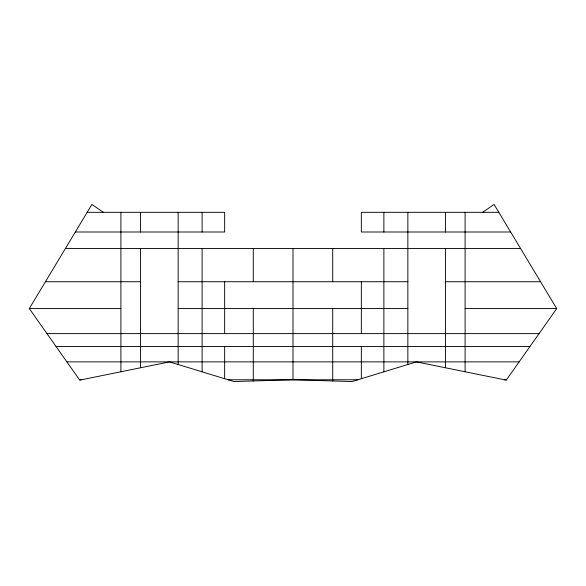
<?xml version="1.0" encoding="UTF-8"?>
<svg xmlns="http://www.w3.org/2000/svg" width="586" height="586" viewBox="0 0 586 586"><rect width="100%" height="100%" fill="white"/><g stroke="black" fill="none" stroke-linecap="round" stroke-linejoin="round"><path stroke-width="0.88" d="M482.637 212.315L494.086 204.441L556.7 308.566L506.253 380.124L416.441 361.877L352.04 381.559L293 379.765L233.96 381.559L169.559 361.877L79.747 380.124L29.3 308.566L91.914 204.441L103.363 212.315M87.182 212.315L224.658 212.315L224.658 231.997L75.345 231.997M498.818 212.315L361.342 212.315L361.342 231.997L510.655 231.997M65.449 248.457L520.551 248.457M45.437 281.727L140.574 281.727M178.144 281.727L407.856 281.727M445.426 281.727L540.563 281.727M29.3 308.566L120.899 308.566M178.144 308.566L407.856 308.566M465.101 308.566L556.7 308.566M46.961 333.61L539.039 333.61M56.036 346.494L529.964 346.494M66.885 361.877L519.115 361.877M79.498 379.765L81.513 379.765M228.108 379.765L357.892 379.765M504.487 379.765L506.502 379.765M465.101 212.315L465.101 371.766M445.426 212.315L445.426 231.997M445.426 248.457L445.426 367.766M407.856 212.315L407.856 364.499M383.881 212.315L383.881 231.997M383.881 248.457L383.881 371.824M361.342 281.727L361.342 333.61M361.342 346.494L361.342 378.71M332.716 248.457L332.716 281.727M332.716 308.566L332.716 380.973M293 248.457L293 379.765M253.284 248.457L253.284 281.727M253.284 308.566L253.284 380.973M224.658 281.727L224.658 333.61M224.658 346.494L224.658 378.71M202.119 212.315L202.119 231.997M202.119 248.457L202.119 371.824M178.144 212.315L178.144 364.499M140.574 212.315L140.574 231.997M140.574 248.457L140.574 367.766M120.899 212.315L120.899 371.766"/></g></svg>
